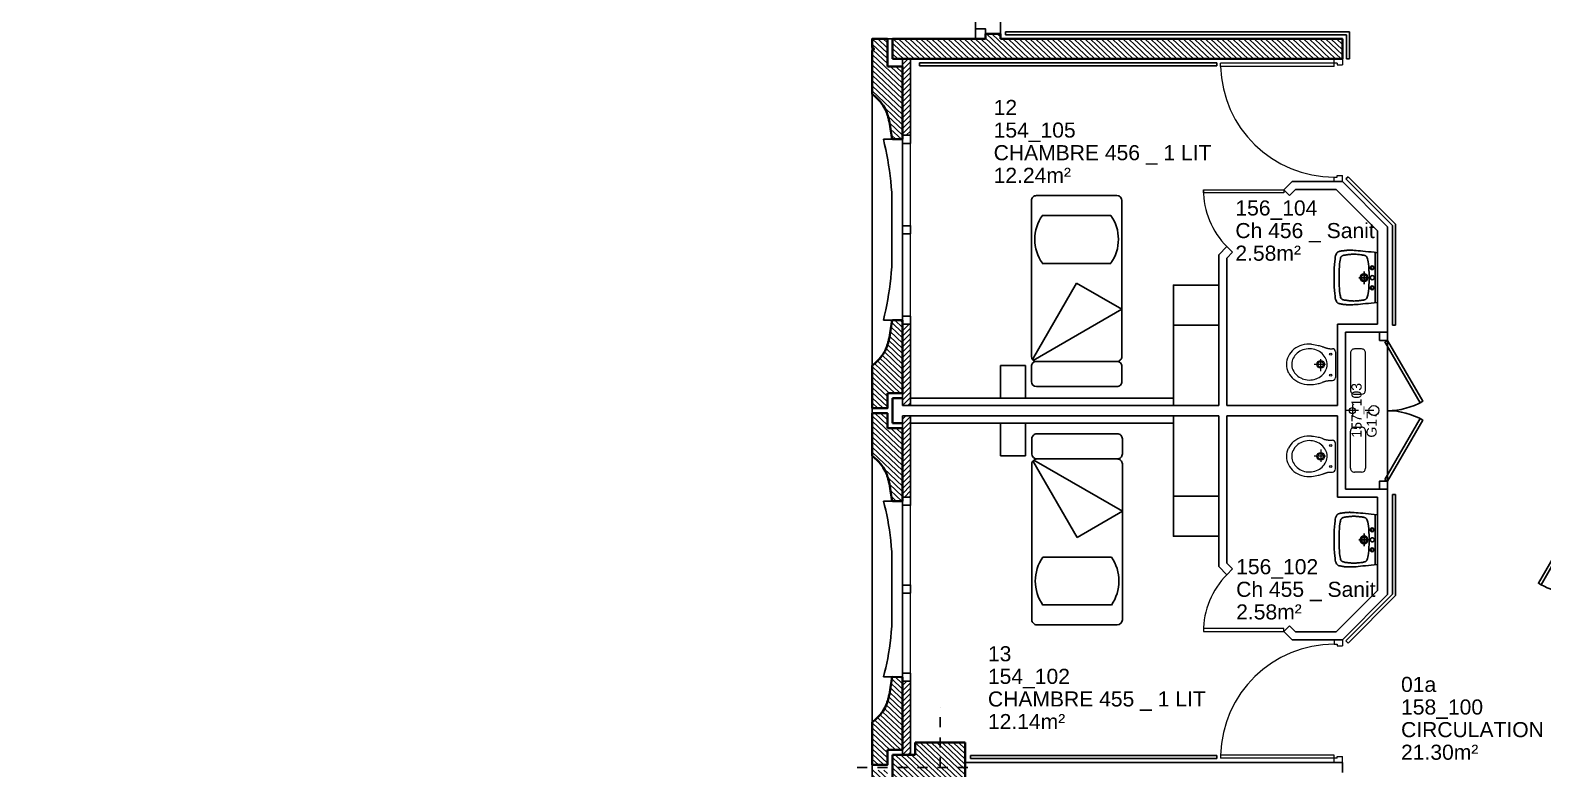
# Model space of a CAD drawing. Header units: metres. Extents: x -8 to 211, y -5 to 116.
# Drawn here: x 143.8 to 158.84, y 99.73 to 107.08 of the extents above; entities that cross this region are included whole.
import ezdxf

# ---------------------------------------------------------------- set-up
doc = ezdxf.new("R2010")
doc.units = ezdxf.units.M
doc.header["$LTSCALE"] = 0.6
doc.header["$MEASUREMENT"] = 0
doc.linetypes.add('CACHÉ', pattern=[0.25, 0.125, -0.125])
doc.linetypes.add('CONTINU', pattern=[0])
doc.layers.get('0').update_dxf_attribs({"linetype": 'CONTINUOUS'})
for name, color, linetype in [('001axes', 1, 'CONTINUOUS'), ('006 sanitaire', 5, 'CONTINUOUS'), ('009 main courante', 181, 'CONTINUOUS'), ('400 Lits', 150, 'CONTINUOUS'), ('A_AGENC', 204, 'CONTINUOUS'), ('A_EQMP', 142, 'CONTINUOUS'), ('A_Etiqu_Gaine', 8, 'CONTINUOUS'), ('A_Etiqu_Gaine_ancien', 8, 'CONTINUOUS'), ('A_Etiqu_Gaine_code', 8, 'CONTINUOUS'), ('A_Etiqu_Local', 8, 'CONTINUOUS'), ('A_Etiqu_Local_ancien', 8, 'CONTINUOUS'), ('A_HACH_CLOIS', 7, 'CONTINU'), ('A_HACH_STRUC', 7, 'CONTINUOUS'), ('A_MUR_CLOIS', 8, 'CONTINU'), ('A_MURS_ALÈG', 7, 'CONTINU')]:
    doc.layers.add(name, color=color, linetype=linetype)
for name, color, linetype, lineweight in [('A_CHASS', 4, 'CONTINU', 0), ('A_MURS_STRU', 7, 'CONTINU', 40), ('A_PORTE', 8, 'CONTINU', 0), ('A_SANI', 5, 'CONTINU', 0), ('CONTOUR', 54, 'CONTINUOUS', 30)]:
    doc.layers.add(name, color=color, linetype=linetype, lineweight=lineweight)
doc.styles.add('Attribut', font='arial.ttf')

# ---------------------------------------------------------------- blocks, each defined once
blk = doc.blocks.new('A_Etiqu_Local')
at = {"style": 'Attribut', "flags": 1}
for tag, p in [('CODE_HOPITAL', (-0.446, 1.632)), ('CODE_SITE', (-0.446, 1.407)), ('CODE_BATIMENT', (-0.446, 1.182)), ('CODE_SECTEUR', (-0.446, 0.957)), ('CODE_ETAGE', (-0.446, 0.732)), ('NOM_NORMALISE', (-0.446, -0.843)), ('SECTEUR_ACTIVITE', (-0.446, -1.068)), ('SOUS_SECTEUR_ACTIVITE', (-0.446, -1.293)), ('VOLUME', (-0.446, -1.518)), ('SERVICE', (-0.446, -1.743)), ('CODE_UG', (-0.446, -1.968)), ('CODE_UA', (-0.446, -2.193)), ('CODE_POLE', (-0.446, -2.418)), ('OCCUPANT_EXTERNE', (-0.446, -2.643)), ('DISPONIBILITE', (-0.446, -2.868)), ('ACCES_HANDICAPES', (-0.446, -3.093)), ('NATURE_SOL', (-0.446, -3.318)), ('RISQUE_LABORATOIRE', (-0.446, -3.543)), ('AMIANTE', (-0.446, -3.768))]:
    blk.add_attdef(tag, p, '', height=0.15, dxfattribs=at)
at = {"layer": 'A_Etiqu_Local', "style": 'Attribut'}
for tag, p in [('CODE_PIECE', (-0.446, 0.282)), ('NOM_USAGE', (-0.446, 0.057)), ('SURFACE', (-0.446, -0.168))]:
    blk.add_attdef(tag, p, '', height=0.15, dxfattribs=at)
at = {"layer": 'A_Etiqu_Local_ancien', "style": 'Attribut'}
blk.add_attdef('CODE_PIECE_ANCIEN', (-0.446, 0.507), '', height=0.15, dxfattribs=at)
blk = doc.blocks.new('A_Etiqu_Gaine')
at = {"style": 'Attribut', "flags": 1}
for tag, p in [('CODE_HOPITAL', (-0.432, 0.865)), ('CODE_SITE', (-0.432, 0.715)), ('CODE_BATIMENT', (-0.432, 0.565)), ('CODE_SECTEUR', (-0.432, 0.415)), ('CODE_ETAGE', (-0.432, 0.265)), ('NOM_NORMALISE', (-0.432, -0.335)), ('SECTEUR_ACTIVITE', (-0.432, -0.485)), ('SOUS_SECTEUR_ACTIVITE', (-0.432, -0.635)), ('SURFACE', (-0.432, -0.785)), ('CODE_UG', (-0.432, -0.935)), ('CODE_POLE', (-0.432, -1.085)), ('AMIANTE', (-0.432, -1.235))]:
    blk.add_attdef(tag, p, '', height=0.1, dxfattribs=at)
at = {"layer": 'A_Etiqu_Gaine', "style": 'Attribut'}
blk.add_attdef('NOM_USAGE', (-0.432, -0.185), '', height=0.1, dxfattribs=at)
at = {"layer": 'A_Etiqu_Gaine_ancien', "style": 'Attribut'}
blk.add_attdef('CODE_PIECE_ANCIEN', (-0.432, 0.115), '', height=0.1, dxfattribs=at)
at = {"layer": 'A_Etiqu_Gaine_code', "style": 'Attribut'}
blk.add_attdef('CODE_PIECE', (-0.432, -0.035), '', height=0.1, dxfattribs=at)
blk = doc.blocks.new('A$C26E73A60')
at = {"layer": '006 sanitaire', "linetype": 'Continuous'}
for p, q in [((0.006, 0.431), (0.009, 0.456)), ((0.009, 0.456), (0.012, 0.475)), ((0.012, 0.475), (0.015, 0.49)), ((0.015, 0.49), (0.019, 0.501)), ((0.019, 0.501), (0.023, 0.51)), ((0.023, 0.51), (0.028, 0.517)), ((0.028, 0.517), (0.03, 0.519)), ((0.03, 0.519), (0.033, 0.522)), ((0.033, 0.522), (0.035, 0.524)), ((0.035, 0.524), (0.038, 0.526)), ((0.038, 0.526), (0.041, 0.528)), ((0.041, 0.528), (0.045, 0.529)), ((0.045, 0.529), (0.048, 0.53)), ((0.048, 0.53), (0.052, 0.532)), ((0.052, 0.532), (0.057, 0.533)), ((0.057, 0.533), (0.062, 0.534)), ((0.06, 0.445), (0.062, 0.457)), ((0.062, 0.534), (0.067, 0.535)), ((0.062, 0.457), (0.065, 0.467)), ((0.065, 0.467), (0.068, 0.474)), ((0.067, 0.535), (0.073, 0.536)), ((0.068, 0.474), (0.072, 0.48)), ((0.072, 0.48), (0.073, 0.482)), ((0.073, 0.536), (0.079, 0.537)), ((0.073, 0.482), (0.075, 0.484)), ((0.075, 0.484), (0.077, 0.486)), ((0.077, 0.486), (0.079, 0.487)), ((0.079, 0.537), (0.085, 0.538)), ((0.079, 0.487), (0.081, 0.488)), ((0.081, 0.488), (0.083, 0.489)), ((0.083, 0.489), (0.086, 0.49)), ((0.085, 0.538), (0.091, 0.539)), ((0.086, 0.49), (0.088, 0.491)), ((0.088, 0.491), (0.091, 0.492)), ((0.091, 0.539), (0.098, 0.539)), ((0.091, 0.492), (0.095, 0.493)), ((0.095, 0.493), (0.102, 0.495)), ((0.098, 0.539), (0.105, 0.54)), ((0.102, 0.495), (0.11, 0.496)), ((0.105, 0.54), (0.111, 0.541)), ((0.11, 0.496), (0.12, 0.498)), ((0.111, 0.541), (0.117, 0.542)), ((0.117, 0.542), (0.124, 0.542)), ((0.12, 0.498), (0.13, 0.499)), ((0.124, 0.542), (0.13, 0.543)), ((0.13, 0.543), (0.135, 0.543)), ((0.13, 0.499), (0.14, 0.5)), ((0.135, 0.543), (0.141, 0.543)), ((0.14, 0.5), (0.151, 0.501)), ((0.141, 0.543), (0.146, 0.543)), ((0.146, 0.543), (0.152, 0.544)), ((0.151, 0.501), (0.162, 0.502)), ((0.152, 0.544), (0.158, 0.544)), ((0.158, 0.544), (0.164, 0.543)), ((0.162, 0.502), (0.173, 0.503)), ((0.164, 0.543), (0.17, 0.543)), ((0.17, 0.543), (0.177, 0.543)), ((0.173, 0.503), (0.184, 0.504)), ((0.177, 0.543), (0.185, 0.543)), ((0.184, 0.504), (0.195, 0.504)), ((0.185, 0.543), (0.201, 0.542)), ((0.21, 0.504), (0.199, 0.504)), ((0.201, 0.542), (0.219, 0.54)), ((0.221, 0.503), (0.21, 0.504)), ((0.219, 0.54), (0.24, 0.538)), ((0.232, 0.502), (0.221, 0.503)), ((0.243, 0.501), (0.232, 0.502)), ((0.24, 0.538), (0.263, 0.536)), ((0.254, 0.5), (0.243, 0.501)), ((0.265, 0.499), (0.254, 0.5)), ((0.263, 0.536), (0.287, 0.534)), ((0.275, 0.498), (0.265, 0.499)), ((0.284, 0.496), (0.275, 0.498)), ((0.292, 0.495), (0.284, 0.496)), ((0.287, 0.534), (0.313, 0.531)), ((0.3, 0.493), (0.292, 0.495)), ((0.303, 0.492), (0.3, 0.493)), ((0.306, 0.491), (0.303, 0.492)), ((0.308, 0.49), (0.306, 0.491)), ((0.311, 0.489), (0.308, 0.49)), ((0.313, 0.488), (0.311, 0.489)), ((0.313, 0.531), (0.341, 0.528)), ((0.315, 0.487), (0.313, 0.488)), ((0.317, 0.486), (0.315, 0.487)), ((0.319, 0.484), (0.317, 0.486)), ((0.321, 0.482), (0.319, 0.484)), ((0.323, 0.48), (0.321, 0.482)), ((0.326, 0.474), (0.323, 0.48)), ((0.329, 0.467), (0.326, 0.474)), ((0.332, 0.457), (0.329, 0.467)), ((0.335, 0.445), (0.332, 0.457)), ((0.341, 0.528), (0.37, 0.526)), ((0.37, 0.526), (0.4, 0.523)), ((0.4, 0.523), (0.432, 0.519)), ((0.407, 0.519), (0.407, 0.024)), ((0.432, 0.519), (0.432, 0.024)), ((0, 0.27), (0.001, 0.321)), ((0.001, 0.321), (0.002, 0.365)), ((0.002, 0.365), (0.004, 0.401)), ((0.004, 0.401), (0.006, 0.431)), ((0.051, 0.314), (0.052, 0.351)), ((0.051, 0.27), (0.051, 0.314)), ((0.052, 0.351), (0.053, 0.382)), ((0.053, 0.382), (0.055, 0.407)), ((0.055, 0.407), (0.057, 0.428)), ((0.057, 0.428), (0.06, 0.445)), ((0.298, 0.27), (0.298, 0.333)), ((0.338, 0.428), (0.335, 0.445)), ((0.341, 0.407), (0.338, 0.428)), ((0.344, 0.382), (0.341, 0.407)), ((0.347, 0.351), (0.344, 0.382)), ((0.35, 0.314), (0.347, 0.351)), ((0.353, 0.27), (0.35, 0.314)), ((0, 0.274), (0.001, 0.222)), ((0.001, 0.222), (0.002, 0.179)), ((0.002, 0.179), (0.004, 0.142)), ((0.051, 0.273), (0.051, 0.229)), ((0.051, 0.229), (0.052, 0.192)), ((0.052, 0.192), (0.053, 0.161)), ((0.053, 0.161), (0.055, 0.135)), ((0.298, 0.27), (0.247, 0.27)), ((0.298, 0.27), (0.298, 0.207)), ((0.298, 0.27), (0.349, 0.27)), ((0.344, 0.161), (0.341, 0.135)), ((0.347, 0.192), (0.344, 0.161)), ((0.35, 0.229), (0.347, 0.192)), ((0.353, 0.273), (0.35, 0.229)), ((0.004, 0.142), (0.006, 0.112)), ((0.006, 0.112), (0.009, 0.088)), ((0.009, 0.088), (0.012, 0.069)), ((0.012, 0.069), (0.015, 0.054)), ((0.015, 0.054), (0.019, 0.042)), ((0.019, 0.042), (0.023, 0.033)), ((0.023, 0.033), (0.028, 0.027)), ((0.028, 0.027), (0.03, 0.024)), ((0.03, 0.024), (0.033, 0.022)), ((0.033, 0.022), (0.035, 0.02)), ((0.035, 0.02), (0.038, 0.018)), ((0.038, 0.018), (0.041, 0.016)), ((0.041, 0.016), (0.045, 0.014)), ((0.045, 0.014), (0.048, 0.013)), ((0.048, 0.013), (0.052, 0.012)), ((0.052, 0.012), (0.057, 0.011)), ((0.055, 0.135), (0.057, 0.114)), ((0.057, 0.114), (0.06, 0.098)), ((0.057, 0.011), (0.062, 0.01)), ((0.06, 0.098), (0.062, 0.085)), ((0.062, 0.085), (0.065, 0.075)), ((0.062, 0.01), (0.067, 0.009)), ((0.065, 0.075), (0.068, 0.068)), ((0.067, 0.009), (0.073, 0.008)), ((0.068, 0.068), (0.072, 0.063)), ((0.072, 0.063), (0.073, 0.061)), ((0.073, 0.061), (0.075, 0.059)), ((0.073, 0.008), (0.079, 0.007)), ((0.075, 0.059), (0.077, 0.057)), ((0.077, 0.057), (0.079, 0.055)), ((0.079, 0.055), (0.081, 0.054)), ((0.079, 0.007), (0.085, 0.006)), ((0.081, 0.054), (0.083, 0.053)), ((0.083, 0.053), (0.086, 0.052)), ((0.085, 0.006), (0.091, 0.005)), ((0.086, 0.052), (0.088, 0.051)), ((0.088, 0.051), (0.091, 0.05)), ((0.091, 0.05), (0.095, 0.05)), ((0.091, 0.005), (0.098, 0.004)), ((0.095, 0.05), (0.102, 0.048)), ((0.098, 0.004), (0.105, 0.003)), ((0.102, 0.048), (0.11, 0.046)), ((0.105, 0.003), (0.111, 0.003)), ((0.11, 0.046), (0.12, 0.045)), ((0.111, 0.003), (0.117, 0.002)), ((0.117, 0.002), (0.124, 0.001)), ((0.12, 0.045), (0.13, 0.043)), ((0.124, 0.001), (0.13, 0.001)), ((0.13, 0.043), (0.14, 0.042)), ((0.13, 0.001), (0.135, 0.001)), ((0.135, 0.001), (0.141, 0)), ((0.14, 0.042), (0.151, 0.041)), ((0.141, 0), (0.146, 0)), ((0.146, 0), (0.152, 0)), ((0.151, 0.041), (0.163, 0.04)), ((0.152, 0), (0.158, 0)), ((0.158, 0), (0.164, 0)), ((0.163, 0.04), (0.174, 0.039)), ((0.164, 0), (0.17, 0)), ((0.17, 0), (0.177, 0.001)), ((0.174, 0.039), (0.186, 0.039)), ((0.177, 0.001), (0.185, 0.001)), ((0.185, 0.001), (0.201, 0.002)), ((0.186, 0.039), (0.197, 0.038)), ((0.208, 0.039), (0.197, 0.038)), ((0.201, 0.002), (0.219, 0.003)), ((0.22, 0.039), (0.208, 0.039)), ((0.219, 0.003), (0.24, 0.005)), ((0.231, 0.04), (0.22, 0.039)), ((0.243, 0.041), (0.231, 0.04)), ((0.24, 0.005), (0.263, 0.007)), ((0.254, 0.042), (0.243, 0.041)), ((0.265, 0.043), (0.254, 0.042)), ((0.263, 0.007), (0.287, 0.01)), ((0.275, 0.045), (0.265, 0.043)), ((0.284, 0.046), (0.275, 0.045)), ((0.292, 0.048), (0.284, 0.046)), ((0.287, 0.01), (0.313, 0.012)), ((0.3, 0.05), (0.292, 0.048)), ((0.303, 0.05), (0.3, 0.05)), ((0.306, 0.051), (0.303, 0.05)), ((0.308, 0.052), (0.306, 0.051)), ((0.311, 0.053), (0.308, 0.052)), ((0.313, 0.054), (0.311, 0.053)), ((0.315, 0.055), (0.313, 0.054)), ((0.313, 0.012), (0.341, 0.015)), ((0.317, 0.057), (0.315, 0.055)), ((0.319, 0.059), (0.317, 0.057)), ((0.321, 0.061), (0.319, 0.059)), ((0.323, 0.063), (0.321, 0.061)), ((0.326, 0.068), (0.323, 0.063)), ((0.329, 0.075), (0.326, 0.068)), ((0.332, 0.085), (0.329, 0.075)), ((0.335, 0.098), (0.332, 0.085)), ((0.338, 0.114), (0.335, 0.098)), ((0.341, 0.135), (0.338, 0.114)), ((0.341, 0.015), (0.37, 0.018)), ((0.37, 0.018), (0.4, 0.021)), ((0.4, 0.021), (0.432, 0.024))]:
    blk.add_line(p, q, dxfattribs=at)
for centre, radius in [((0.298, 0.27), 0.0387), ((0.38, 0.369), 0.0189), ((0.38, 0.369), 0.0144), ((0.298, 0.27), 0.0274), ((0.38, 0.27), 0.0204), ((0.38, 0.17), 0.0189), ((0.38, 0.17), 0.0144)]:
    blk.add_circle(centre, radius, dxfattribs=at)

msp = doc.modelspace()

# ---------------------------------------------------------------- hatches: boundary and pattern name
at = {"layer": 'A_HACH_CLOIS'}
h = msp.add_hatch(dxfattribs=at)
h.set_pattern_fill('ANSI31', color=8, scale=0.3, style=0)
h.set_pattern_definition([(45, (152.47486, 103.346433), (-0.0265165, 0.0265165), [])])
h.paths.add_polyline_path([(152.555, 106.796), (152.475, 106.796), (152.475, 106.721), (152.475, 106.721), (152.475, 106.036), (152.555, 106.036)])
h.paths.add_polyline_path([(152.555, 104.156), (152.475, 104.156), (152.475, 103.346), (152.555, 103.346)])
h = msp.add_hatch(dxfattribs=at)
h.set_pattern_fill('ANSI31', color=8, scale=0.3, style=0)
h.set_pattern_definition([(45, (152.47486, 99.871328), (-0.0265165, 0.0265165), [])])
h.paths.add_polyline_path([(152.555, 103.246), (152.475, 103.246), (152.475, 103.121), (152.475, 103.121), (152.475, 102.436), (152.555, 102.436)])
h.paths.add_polyline_path([(152.555, 100.604), (152.475, 100.604), (152.475, 99.921), (152.475, 99.871), (152.555, 99.871)])
at = {"layer": 'A_HACH_STRUC', "linetype": 'Continuous'}
h = msp.add_hatch(dxfattribs=at)
h.set_pattern_fill('ANSI31', color=8, scale=0.3, angle=-88.5553, style=0)
h.set_pattern_definition([(316.4447, (152.174852, 103.321435), (0.02583954, 0.0271766), [])])
h.paths.add_polyline_path([(152.475, 106.721), (152.325, 106.721), (152.325, 106.996), (152.175, 106.996), (152.175, 106.911, -1), (152.175, 106.881), (152.175, 106.446), (152.2, 106.426), (152.221, 106.406), (152.24, 106.387), (152.257, 106.368), (152.271, 106.35), (152.283, 106.333), (152.293, 106.316), (152.302, 106.299), (152.309, 106.283), (152.316, 106.268), (152.319, 106.26), (152.322, 106.253), (152.324, 106.245), (152.327, 106.238), (152.329, 106.23), (152.332, 106.222), (152.334, 106.214), (152.336, 106.206), (152.339, 106.197), (152.341, 106.187), (152.345, 106.167), (152.349, 106.145), (152.352, 106.123), (152.356, 106.1), (152.359, 106.078), (152.363, 106.056), (152.365, 106.037), (152.368, 106.02), (152.37, 106.006), (152.372, 105.996), (152.475, 105.996), (152.475, 106.036), (152.475, 106.036)])
h.paths.add_polyline_path([(152.475, 104.156), (152.475, 104.196), (152.372, 104.196), (152.37, 104.186), (152.368, 104.173), (152.365, 104.156), (152.363, 104.136), (152.359, 104.115), (152.356, 104.093), (152.352, 104.07), (152.349, 104.047), (152.345, 104.025), (152.341, 104.005), (152.339, 103.996), (152.336, 103.987), (152.334, 103.978), (152.332, 103.97), (152.329, 103.962), (152.327, 103.955), (152.324, 103.947), (152.322, 103.94), (152.319, 103.932), (152.316, 103.925), (152.309, 103.909), (152.302, 103.893), (152.293, 103.877), (152.283, 103.86), (152.271, 103.842), (152.257, 103.824), (152.24, 103.806), (152.221, 103.787), (152.2, 103.767), (152.175, 103.746), (152.175, 103.321), (152.325, 103.321), (152.325, 103.471), (152.475, 103.471)])
h = msp.add_hatch(dxfattribs=at)
h.set_pattern_fill('ANSI31', color=8, scale=0.3, angle=-88.5553, style=0)
h.set_pattern_definition([(316.4447, (152.374853, 106.796194), (0.02583954, 0.0271766), [])])
h.paths.add_polyline_path([(156.85, 106.996), (153.45, 106.996), (153.45, 107.046), (153.3, 107.046), (153.3, 106.996), (152.375, 106.996), (152.375, 106.796), (156.85, 106.796)])
h = msp.add_hatch(dxfattribs=at)
h.set_pattern_fill('ANSI31', color=8, scale=0.3, angle=-88.5553, style=0)
h.set_pattern_definition([(316.4447, (152.174852, 98.845853), (0.02583954, 0.0271766), [])])
h.paths.add_polyline_path([(152.475, 103.121), (152.325, 103.121), (152.325, 103.271), (152.175, 103.271), (152.175, 102.846), (152.2, 102.825), (152.221, 102.806), (152.24, 102.786), (152.257, 102.768), (152.271, 102.75), (152.283, 102.732), (152.293, 102.715), (152.302, 102.699), (152.309, 102.683), (152.316, 102.667), (152.32, 102.656), (152.326, 102.641), (152.329, 102.63), (152.332, 102.622), (152.334, 102.614), (152.336, 102.605), (152.339, 102.596), (152.341, 102.587), (152.345, 102.567), (152.349, 102.545), (152.352, 102.522), (152.356, 102.5), (152.359, 102.477), (152.363, 102.456), (152.365, 102.437), (152.368, 102.42), (152.37, 102.406), (152.372, 102.396), (152.475, 102.396), (152.475, 102.436), (152.475, 102.436)])
h.paths.add_polyline_path([(152.475, 100.604), (152.475, 100.646), (152.372, 100.647), (152.37, 100.637), (152.368, 100.623), (152.365, 100.606), (152.363, 100.586), (152.359, 100.565), (152.356, 100.543), (152.352, 100.52), (152.349, 100.497), (152.345, 100.475), (152.341, 100.455), (152.339, 100.446), (152.336, 100.437), (152.334, 100.428), (152.332, 100.42), (152.329, 100.412), (152.327, 100.405), (152.324, 100.397), (152.322, 100.39), (152.319, 100.382), (152.316, 100.375), (152.309, 100.359), (152.302, 100.344), (152.293, 100.327), (152.283, 100.31), (152.271, 100.293), (152.257, 100.274), (152.24, 100.256), (152.221, 100.237), (152.2, 100.217), (152.175, 100.196), (152.175, 99.771), (152.325, 99.771), (152.325, 99.921), (152.475, 99.921)])
h.paths.add_polyline_path([(153.1, 99.996), (152.6, 99.996), (152.6, 99.871), (152.555, 99.871), (152.555, 99.871), (152.475, 99.871), (152.375, 99.871), (152.375, 99.622), (152.6, 99.622), (152.6, 99.496), (153.1, 99.496), (153.1, 99.696)])
h.paths.add_polyline_path([(152.475, 99.571), (152.325, 99.571), (152.325, 99.721), (152.175, 99.721), (152.175, 99.296), (152.2, 99.276), (152.221, 99.256), (152.24, 99.237), (152.257, 99.218), (152.271, 99.2), (152.283, 99.182), (152.293, 99.165), (152.302, 99.149), (152.309, 99.133), (152.316, 99.118), (152.319, 99.11), (152.322, 99.103), (152.324, 99.095), (152.327, 99.088), (152.329, 99.08), (152.332, 99.072), (152.334, 99.064), (152.336, 99.055), (152.339, 99.047), (152.341, 99.037), (152.345, 99.017), (152.349, 98.995), (152.352, 98.972), (152.356, 98.95), (152.359, 98.927), (152.363, 98.906), (152.365, 98.887), (152.368, 98.87), (152.37, 98.856), (152.372, 98.846), (152.475, 98.846), (152.475, 98.886)])

# ---------------------------------------------------------------- linework, layer by layer
at = {"layer": '001axes', "color": 8, "linetype": 'CACHÉ'}
for p, q in [((152.85, 99.146), (152.85, 100.346)), ((152.025, 99.746), (153.21, 99.746))]:
    msp.add_line(p, q, dxfattribs=at)
at = {"layer": '009 main courante', "color": 8, "linetype": 'Continuous'}
for p, q in [((153.5, 107.066), (156.92, 107.066)), ((153.5, 107.066), (153.5, 107.036)), ((153.5, 107.036), (156.89, 107.036)), ((156.89, 107.036), (156.89, 106.796)), ((156.92, 107.066), (156.92, 106.796)), ((152.645, 106.757), (155.6, 106.757)), ((152.645, 106.727), (152.645, 106.757)), ((152.645, 106.727), (155.6, 106.727)), ((155.6, 106.757), (155.6, 106.727)), ((156.92, 106.796), (156.89, 106.796)), ((156.885, 105.603), (156.907, 105.624)), ((157.38, 105.151), (156.907, 105.624)), ((157.35, 105.138), (156.885, 105.603)), ((157.35, 105.138), (157.35, 104.147)), ((157.38, 105.151), (157.38, 104.147)), ((157.35, 104.147), (157.38, 104.147)), ((157.35, 102.461), (157.38, 102.461)), ((157.35, 101.47), (157.35, 102.461)), ((157.38, 101.457), (157.38, 102.461)), ((157.35, 101.47), (156.885, 101.005)), ((157.38, 101.457), (156.907, 100.984)), ((156.885, 101.005), (156.907, 100.984)), ((153.15, 99.866), (155.6, 99.866)), ((153.15, 99.836), (153.15, 99.866)), ((153.15, 99.836), (155.6, 99.836)), ((155.6, 99.836), (155.6, 99.866))]:
    msp.add_line(p, q, dxfattribs=at)
at = {"layer": '400 Lits', "color": 8, "linetype": 'Continuous'}
for p, q in [((153.757, 105.386), (153.757, 103.836)), ((154.607, 105.436), (153.807, 105.436)), ((154.657, 103.836), (154.657, 105.386)), ((153.866, 105.239), (154.548, 105.239)), ((153.866, 104.762), (154.548, 104.762)), ((153.768, 103.805), (154.207, 104.566)), ((154.207, 104.566), (154.657, 104.306)), ((153.776, 103.797), (154.657, 104.306)), ((153.757, 103.586), (153.757, 103.736)), ((153.807, 103.786), (154.607, 103.786)), ((153.807, 103.786), (154.607, 103.786)), ((153.807, 103.786), (154.607, 103.786)), ((154.657, 103.586), (154.657, 103.736)), ((153.807, 103.536), (154.607, 103.536)), ((153.812, 103.066), (154.612, 103.066)), ((153.762, 103.016), (153.762, 102.866)), ((154.662, 103.016), (154.662, 102.866)), ((153.762, 101.216), (153.762, 102.766)), ((153.773, 102.797), (154.212, 102.036)), ((153.781, 102.805), (154.662, 102.296)), ((153.812, 102.816), (154.612, 102.816)), ((153.812, 102.816), (154.612, 102.816)), ((153.812, 102.816), (154.612, 102.816)), ((154.662, 102.766), (154.662, 101.216)), ((154.212, 102.036), (154.662, 102.296)), ((153.871, 101.84), (154.553, 101.84)), ((153.871, 101.363), (154.553, 101.363)), ((154.612, 101.166), (153.812, 101.166))]:
    msp.add_line(p, q, dxfattribs=at)
for centre, radius, start, end in [((153.807, 105.386), 0.05, 90.0017, 180.0018), ((154.607, 105.386), 0.05, 359.9995, 89.9994), ((154.207, 105.001), 0.416, 145.0078, 214.9925), ((154.207, 105.001), 0.416, 325.0079, 34.9919), ((153.807, 103.836), 0.05, 179.9995, 269.9994), ((154.607, 103.836), 0.05, 270.0017, 0.0018), ((153.807, 103.736), 0.05, 90.0005, 180.0006), ((154.607, 103.736), 0.05, 359.9982, 89.9983), ((153.807, 103.586), 0.05, 179.9995, 269.9994), ((154.607, 103.586), 0.05, 270.0017, 0.0018), ((153.812, 103.016), 0.05, 90.0005, 180.0006), ((154.612, 103.016), 0.05, 359.9982, 89.9983), ((153.812, 102.866), 0.05, 179.9995, 269.9994), ((153.812, 102.766), 0.05, 90.0005, 180.0006), ((154.612, 102.866), 0.05, 270.0017, 0.0018), ((154.612, 102.766), 0.05, 359.9982, 89.9983), ((154.212, 101.601), 0.416, 145.0078, 214.9925), ((154.212, 101.601), 0.416, 325.0079, 34.9919), ((153.812, 101.216), 0.05, 179.9982, 269.9983), ((154.612, 101.216), 0.05, 270.0006, 0.0005)]:
    msp.add_arc(centre, radius, start, end, dxfattribs=at)
at = {"layer": 'A_AGENC', "color": 8, "linetype": 'Continuous'}
for points in [[(157.3, 104.076), (157.22, 104.076), (157.22, 103.996), (157.3, 103.996)], [(157.3, 102.596), (157.22, 102.596), (157.22, 102.516), (157.3, 102.516), (157.3, 104.076)]]:
    msp.add_lwpolyline(points, dxfattribs=at)
for points in [[(157.274, 103.981), (157.624, 103.375), (157.65, 103.39), (157.3, 103.996)], [(157.274, 102.611), (157.624, 103.218), (157.65, 103.203), (157.3, 102.596)], [(159.3, 102.446), (158.8, 101.58), (158.826, 101.565), (159.326, 102.431)]]:
    msp.add_lwpolyline(points, close=True, dxfattribs=at)
for centre, radius, start, end in [((157.3, 103.996), 0.7, 270, 300), ((157.3, 102.596), 0.7, 60, 90), ((159.3, 102.446), 1, 240, 270)]:
    msp.add_arc(centre, radius, start, end, dxfattribs=at)
at = {"layer": 'A_CHASS', "color": 8, "linetype": 'Continuous'}
for p, q in [((153.2, 108.646), (153.2, 106.996)), ((152.475, 105.956), (152.475, 104.236)), ((152.555, 104.236), (152.555, 105.956)), ((152.475, 102.356), (152.475, 100.684)), ((152.555, 100.684), (152.555, 102.356))]:
    msp.add_line(p, q, dxfattribs=at)
at = {"layer": 'A_EQMP', "color": 8, "linetype": 'Continuous'}
for p, q in [((155.17, 104.146), (155.62, 104.146)), ((153.45, 103.421), (153.45, 103.746)), ((153.45, 103.746), (153.7, 103.746)), ((153.7, 103.421), (153.7, 103.746)), ((155.17, 103.422), (152.555, 103.422)), ((155.17, 103.171), (152.555, 103.171)), ((153.45, 102.846), (153.45, 103.171)), ((153.7, 102.846), (153.7, 103.171)), ((153.45, 102.846), (153.7, 102.846)), ((155.17, 102.446), (155.62, 102.446))]:
    msp.add_line(p, q, dxfattribs=at)
for points in [[(155.62, 103.346), (155.17, 103.346), (155.17, 104.546), (155.62, 104.546)], [(155.62, 103.246), (155.17, 103.246), (155.17, 102.046), (155.62, 102.046)]]:
    msp.add_lwpolyline(points, close=True, dxfattribs=at)
at = {"layer": 'A_MUR_CLOIS', "color": 8, "linetype": 'Continuous'}
for p, q in [((156.35, 105.576), (156.268, 105.494)), ((156.268, 105.494), (156.324, 105.438)), ((156.383, 105.496), (156.324, 105.438)), ((156.85, 105.576), (156.35, 105.576)), ((156.789, 105.496), (156.383, 105.496)), ((156.789, 105.496), (157.2, 105.085)), ((156.85, 105.576), (157.3, 105.126)), ((157.2, 105.085), (157.2, 104.156)), ((157.3, 105.126), (157.3, 104.076)), ((155.702, 104.929), (155.62, 104.846)), ((155.759, 104.872), (155.7, 104.813)), ((155.702, 104.929), (155.759, 104.872)), ((155.62, 104.846), (155.62, 103.346)), ((155.7, 104.813), (155.7, 103.346)), ((157.2, 104.156), (156.801, 104.156)), ((156.801, 104.156), (156.801, 103.346)), ((157.3, 104.076), (156.881, 104.076)), ((156.881, 104.076), (156.881, 102.516)), ((155.62, 103.346), (152.475, 103.346)), ((155.62, 103.246), (152.475, 103.246)), ((155.62, 101.746), (155.62, 103.246)), ((155.7, 103.346), (156.801, 103.346)), ((155.7, 103.246), (156.801, 103.246)), ((155.7, 101.779), (155.7, 103.246)), ((156.801, 103.246), (156.801, 102.436)), ((157.3, 102.516), (156.881, 102.516)), ((157.3, 102.516), (157.3, 101.466)), ((157.2, 102.436), (156.801, 102.436)), ((157.2, 102.436), (157.2, 101.508)), ((155.702, 101.664), (155.62, 101.746)), ((155.759, 101.721), (155.7, 101.779)), ((155.702, 101.664), (155.759, 101.721)), ((156.789, 101.096), (157.2, 101.508)), ((156.85, 101.016), (157.3, 101.466)), ((156.268, 101.098), (156.324, 101.155)), ((156.35, 101.016), (156.268, 101.098)), ((156.383, 101.096), (156.324, 101.155)), ((156.789, 101.096), (156.383, 101.096)), ((156.85, 101.016), (156.35, 101.016)), ((153.1, 99.796), (156.85, 99.796)), ((156.85, 99.696), (156.85, 99.796))]:
    msp.add_line(p, q, dxfattribs=at)
for points in [[(153.2, 106.996), (153.2, 107.096), (153.3, 107.096), (153.3, 106.996)], [(152.475, 106.036), (152.555, 106.036), (152.555, 106.796), (152.475, 106.796)], [(152.475, 105.956), (152.555, 105.956), (152.555, 106.036), (152.475, 106.036)], [(152.475, 105.056), (152.555, 105.056), (152.555, 105.136), (152.475, 105.136)], [(152.475, 104.156), (152.555, 104.156), (152.555, 104.236), (152.475, 104.236)], [(152.475, 102.356), (152.555, 102.356), (152.555, 102.436), (152.475, 102.436)], [(152.475, 101.481), (152.555, 101.481), (152.555, 101.561), (152.475, 101.561)], [(152.475, 100.604), (152.555, 100.604), (152.555, 100.684), (152.475, 100.684)], [(152.475, 99.871), (152.555, 99.871), (152.555, 100.604), (152.475, 100.604)]]:
    msp.add_lwpolyline(points, close=True, dxfattribs=at)
for points in [[(152.555, 103.346), (152.555, 104.156), (152.475, 104.156), (152.475, 103.346)], [(152.475, 103.246), (152.475, 102.436), (152.555, 102.436), (152.555, 103.246)]]:
    msp.add_lwpolyline(points, dxfattribs=at)
at = {"layer": 'A_MURS_ALÈG', "color": 8, "ltscale": 200}
for p, q in [((153.45, 108.696), (153.45, 107.046)), ((152.175, 103.746), (152.175, 106.446)), ((152.285, 105.996), (152.297, 105.945)), ((152.475, 105.996), (152.285, 105.996)), ((152.297, 105.945), (152.309, 105.894)), ((152.475, 104.196), (152.475, 105.996)), ((152.309, 105.894), (152.319, 105.843)), ((152.319, 105.843), (152.328, 105.792)), ((152.328, 105.792), (152.337, 105.74)), ((152.337, 105.74), (152.345, 105.687)), ((152.345, 105.687), (152.351, 105.634)), ((152.351, 105.634), (152.358, 105.579)), ((152.358, 105.579), (152.363, 105.523)), ((152.363, 105.523), (152.368, 105.466)), ((152.368, 104.727), (152.368, 105.466)), ((152.285, 104.196), (152.475, 104.196)), ((152.175, 100.196), (152.175, 102.846)), ((152.368, 101.152), (152.368, 101.891))]:
    msp.add_line(p, q, dxfattribs=at)
for points in [[(152.285, 104.196), (152.297, 104.247), (152.309, 104.298), (152.319, 104.35), (152.328, 104.401), (152.337, 104.453), (152.345, 104.505), (152.351, 104.559), (152.358, 104.613), (152.363, 104.669), (152.368, 104.727)], [(152.285, 102.396), (152.297, 102.352), (152.309, 102.306), (152.319, 102.259), (152.328, 102.211), (152.337, 102.161), (152.345, 102.11), (152.351, 102.058), (152.358, 102.004), (152.363, 101.948), (152.368, 101.891)], [(152.285, 100.647), (152.475, 100.647), (152.475, 102.396), (152.285, 102.396)], [(152.285, 100.647), (152.297, 100.691), (152.309, 100.736), (152.319, 100.783), (152.328, 100.831), (152.337, 100.881), (152.345, 100.932), (152.351, 100.984), (152.358, 101.039), (152.363, 101.094), (152.368, 101.152)]]:
    msp.add_lwpolyline(points, dxfattribs=at)
at = {"layer": 'A_MURS_STRU', "color": 8, "linetype": 'Continuous'}
for p, q in [((152.375, 106.996), (153.3, 106.996)), ((152.375, 106.996), (152.375, 106.796)), ((153.3, 107.046), (153.45, 107.046)), ((153.3, 107.046), (153.3, 106.996)), ((153.45, 107.046), (153.45, 106.996)), ((153.45, 106.996), (156.85, 106.996)), ((156.85, 106.996), (156.85, 106.796)), ((152.325, 106.721), (152.475, 106.721)), ((156.85, 106.796), (152.375, 106.796)), ((152.475, 105.996), (152.475, 106.721)), ((152.375, 105.996), (152.475, 105.996)), ((152.375, 104.196), (152.475, 104.196)), ((152.475, 104.196), (152.475, 103.471)), ((152.325, 103.471), (152.475, 103.471)), ((152.375, 103.172), (152.375, 103.421)), ((152.375, 103.421), (152.475, 103.421)), ((152.325, 103.121), (152.475, 103.121)), ((152.375, 103.172), (152.475, 103.172)), ((152.475, 102.396), (152.475, 103.121)), ((152.375, 102.396), (152.475, 102.396)), ((152.372, 100.647), (152.475, 100.646)), ((152.475, 100.646), (152.475, 99.921)), ((152.325, 99.921), (152.475, 99.921)), ((152.6, 99.996), (152.6, 99.871)), ((152.375, 99.871), (152.6, 99.871)), ((152.375, 99.622), (152.375, 99.871))]:
    msp.add_line(p, q, dxfattribs=at)
for points in [[(152.325, 106.721), (152.325, 106.996), (152.175, 106.996), (152.175, 106.911)], [(152.175, 106.881), (152.175, 106.446)], [(152.175, 106.446), (152.2, 106.426), (152.221, 106.406), (152.24, 106.387), (152.257, 106.368), (152.271, 106.35), (152.283, 106.333), (152.293, 106.316), (152.302, 106.299), (152.309, 106.283), (152.316, 106.268), (152.316, 106.268), (152.319, 106.26), (152.322, 106.253), (152.324, 106.245), (152.327, 106.238), (152.329, 106.23), (152.332, 106.222), (152.334, 106.214), (152.336, 106.206), (152.339, 106.197), (152.341, 106.187), (152.341, 106.187), (152.345, 106.167), (152.349, 106.145), (152.352, 106.123), (152.356, 106.1), (152.359, 106.078), (152.363, 106.056), (152.365, 106.037), (152.368, 106.02), (152.37, 106.006), (152.372, 105.996)], [(152.175, 103.746), (152.2, 103.767), (152.221, 103.787), (152.24, 103.806), (152.257, 103.824), (152.271, 103.842), (152.283, 103.86), (152.293, 103.877), (152.302, 103.893), (152.309, 103.909), (152.316, 103.925), (152.316, 103.925), (152.319, 103.932), (152.322, 103.94), (152.324, 103.947), (152.327, 103.955), (152.329, 103.962), (152.332, 103.97), (152.334, 103.978), (152.336, 103.987), (152.339, 103.996), (152.341, 104.005), (152.341, 104.005), (152.345, 104.025), (152.349, 104.047), (152.352, 104.07), (152.356, 104.093), (152.359, 104.115), (152.363, 104.136), (152.365, 104.156), (152.368, 104.173), (152.37, 104.186), (152.372, 104.197)], [(152.325, 103.471), (152.325, 103.321), (152.175, 103.321), (152.175, 103.746)], [(152.325, 103.121), (152.325, 103.271), (152.175, 103.271), (152.175, 102.846)], [(152.175, 102.846), (152.2, 102.825), (152.221, 102.806), (152.24, 102.786), (152.257, 102.768), (152.271, 102.75), (152.283, 102.732), (152.293, 102.715), (152.302, 102.699), (152.309, 102.683), (152.316, 102.667), (152.316, 102.667), (152.319, 102.66), (152.322, 102.653), (152.324, 102.645), (152.327, 102.638), (152.329, 102.63), (152.332, 102.622), (152.334, 102.614), (152.336, 102.605), (152.339, 102.596), (152.341, 102.587), (152.341, 102.587), (152.345, 102.567), (152.349, 102.545), (152.352, 102.522), (152.356, 102.5), (152.359, 102.477), (152.363, 102.456), (152.365, 102.437), (152.368, 102.42), (152.37, 102.406), (152.372, 102.396)], [(152.175, 100.196), (152.2, 100.217), (152.221, 100.237), (152.24, 100.256), (152.257, 100.274), (152.271, 100.293), (152.283, 100.31), (152.293, 100.327), (152.302, 100.344), (152.309, 100.359), (152.316, 100.375), (152.316, 100.375), (152.319, 100.382), (152.322, 100.39), (152.324, 100.397), (152.327, 100.405), (152.329, 100.412), (152.332, 100.42), (152.334, 100.428), (152.336, 100.437), (152.339, 100.446), (152.341, 100.455), (152.341, 100.455), (152.345, 100.475), (152.349, 100.497), (152.352, 100.52), (152.356, 100.543), (152.359, 100.565), (152.363, 100.586), (152.365, 100.606), (152.368, 100.623), (152.37, 100.637), (152.372, 100.647)], [(152.325, 99.921), (152.325, 99.771), (152.175, 99.771), (152.175, 100.196)], [(152.6, 99.496), (153.1, 99.496), (153.1, 99.996)], [(153.1, 99.996), (152.6, 99.996)]]:
    msp.add_lwpolyline(points, dxfattribs=at)
msp.add_arc((152.175, 106.896), 0.015, 270, 90, dxfattribs=at)
at = {"layer": 'A_PORTE', "color": 8, "linetype": 'Continuous'}
for p, q in [((156.798, 106.752), (155.638, 106.752)), ((155.638, 106.722), (155.638, 106.752)), ((156.77, 106.722), (155.638, 106.722)), ((156.85, 106.796), (156.77, 106.796)), ((156.77, 106.722), (156.77, 106.796)), ((156.798, 106.752), (156.798, 106.736)), ((156.798, 106.736), (156.85, 106.736)), ((156.85, 106.796), (156.85, 106.736)), ((156.77, 105.62), (156.798, 105.62)), ((156.77, 105.576), (156.77, 105.62)), ((156.798, 105.636), (156.85, 105.636)), ((156.798, 105.62), (156.798, 105.636)), ((156.85, 105.576), (156.85, 105.636)), ((155.468, 105.464), (155.468, 105.494)), ((155.468, 105.494), (156.268, 105.494)), ((156.268, 105.464), (155.468, 105.464)), ((156.268, 105.494), (156.268, 105.464)), ((156.85, 105.576), (156.77, 105.576)), ((156.268, 101.128), (155.468, 101.128)), ((155.468, 101.128), (155.468, 101.098)), ((155.468, 101.098), (156.268, 101.098)), ((156.268, 101.098), (156.268, 101.128)), ((156.85, 101.016), (156.77, 101.016)), ((156.77, 101.016), (156.77, 100.972)), ((156.77, 100.972), (156.798, 100.972)), ((156.798, 100.972), (156.798, 100.956)), ((156.798, 100.956), (156.85, 100.956)), ((156.85, 101.016), (156.85, 100.956)), ((156.77, 99.87), (155.638, 99.87)), ((155.638, 99.87), (155.638, 99.84)), ((156.798, 99.84), (155.638, 99.84)), ((156.77, 99.796), (156.77, 99.87)), ((156.85, 99.796), (156.77, 99.796)), ((156.798, 99.856), (156.85, 99.856)), ((156.798, 99.84), (156.798, 99.856)), ((156.85, 99.796), (156.85, 99.856))]:
    msp.add_line(p, q, dxfattribs=at)
for centre, radius, start, end in [((156.77, 106.752), 1.132, 181.5186, 270), ((156.268, 105.494), 0.8, 180, 225.0001), ((156.268, 101.098), 0.8, 135, 180), ((156.77, 99.84), 1.132, 90, 178.4814)]:
    msp.add_arc(centre, radius, start, end, dxfattribs=at)
at = {"layer": 'A_SANI', "color": 8, "linetype": 'Continuous'}
for p, q in [((156.544, 103.957), (156.564, 103.954)), ((156.564, 103.954), (156.581, 103.951)), ((156.581, 103.951), (156.596, 103.948)), ((156.596, 103.948), (156.609, 103.945)), ((156.609, 103.945), (156.621, 103.943)), ((156.621, 103.943), (156.631, 103.94)), ((156.631, 103.94), (156.64, 103.938)), ((156.635, 103.688), (156.635, 103.81)), ((156.64, 103.938), (156.648, 103.935)), ((156.648, 103.935), (156.654, 103.933)), ((156.654, 103.933), (156.66, 103.931)), ((156.66, 103.931), (156.663, 103.93)), ((156.663, 103.93), (156.665, 103.929)), ((156.665, 103.929), (156.667, 103.928)), ((156.667, 103.928), (156.67, 103.927)), ((156.67, 103.927), (156.672, 103.927)), ((156.672, 103.927), (156.674, 103.926)), ((156.674, 103.926), (156.676, 103.925)), ((156.676, 103.925), (156.678, 103.924)), ((156.678, 103.924), (156.68, 103.924)), ((156.68, 103.924), (156.682, 103.923)), ((156.682, 103.923), (156.684, 103.922)), ((156.684, 103.922), (156.686, 103.921)), ((156.686, 103.921), (156.689, 103.921)), ((156.689, 103.921), (156.691, 103.92)), ((156.691, 103.92), (156.693, 103.919)), ((156.693, 103.919), (156.695, 103.919)), ((156.695, 103.919), (156.698, 103.918)), ((156.698, 103.918), (156.7, 103.917)), ((156.7, 103.917), (156.702, 103.917)), ((156.702, 103.917), (156.704, 103.916)), ((156.704, 103.916), (156.709, 103.915)), ((156.709, 103.915), (156.713, 103.915)), ((156.713, 103.915), (156.718, 103.914)), ((156.718, 103.914), (156.722, 103.914)), ((156.722, 103.914), (156.726, 103.913)), ((156.726, 103.913), (156.73, 103.913)), ((156.73, 103.913), (156.735, 103.913)), ((156.735, 103.913), (156.739, 103.913)), ((156.739, 103.913), (156.744, 103.913)), ((156.744, 103.913), (156.749, 103.913)), ((156.749, 103.913), (156.752, 103.913)), ((156.781, 103.883), (156.781, 103.626)), ((156.931, 103.87), (156.931, 103.5)), ((157.041, 103.91), (156.971, 103.91)), ((157.081, 103.5), (157.081, 103.87)), ((156.684, 103.757), (156.571, 103.757)), ((156.544, 103.557), (156.564, 103.558)), ((156.564, 103.558), (156.581, 103.56)), ((156.581, 103.56), (156.596, 103.563)), ((156.596, 103.563), (156.609, 103.565)), ((156.609, 103.565), (156.621, 103.568)), ((156.621, 103.568), (156.631, 103.571)), ((156.631, 103.571), (156.64, 103.574)), ((156.64, 103.574), (156.648, 103.577)), ((156.648, 103.577), (156.654, 103.58)), ((156.654, 103.58), (156.66, 103.582)), ((156.66, 103.582), (156.663, 103.583)), ((156.663, 103.583), (156.665, 103.584)), ((156.665, 103.584), (156.667, 103.585)), ((156.667, 103.585), (156.67, 103.586)), ((156.67, 103.586), (156.672, 103.587)), ((156.672, 103.587), (156.674, 103.588)), ((156.674, 103.588), (156.676, 103.588)), ((156.676, 103.588), (156.678, 103.589)), ((156.678, 103.589), (156.68, 103.59)), ((156.68, 103.59), (156.682, 103.59)), ((156.682, 103.59), (156.684, 103.591)), ((156.684, 103.591), (156.686, 103.591)), ((156.686, 103.591), (156.689, 103.592)), ((156.689, 103.592), (156.691, 103.592)), ((156.691, 103.592), (156.693, 103.592)), ((156.693, 103.592), (156.695, 103.593)), ((156.695, 103.593), (156.698, 103.593)), ((156.698, 103.593), (156.7, 103.593)), ((156.7, 103.593), (156.702, 103.594)), ((156.702, 103.594), (156.704, 103.594)), ((156.704, 103.594), (156.709, 103.594)), ((156.709, 103.594), (156.713, 103.595)), ((156.713, 103.595), (156.718, 103.595)), ((156.718, 103.595), (156.722, 103.595)), ((156.722, 103.595), (156.726, 103.595)), ((156.726, 103.595), (156.73, 103.596)), ((156.73, 103.596), (156.735, 103.596)), ((156.735, 103.596), (156.739, 103.596)), ((156.739, 103.596), (156.744, 103.596)), ((156.744, 103.596), (156.749, 103.596)), ((156.749, 103.596), (156.752, 103.596)), ((156.95, 103.358), (156.95, 103.235)), ((156.971, 103.46), (157.041, 103.46)), ((157.012, 103.297), (156.889, 103.297)), ((157.164, 103.297), (157.076, 103.297)), ((156.931, 102.723), (156.931, 103.093)), ((156.971, 103.133), (157.041, 103.133)), ((157.081, 103.093), (157.081, 102.723)), ((156.544, 103.042), (156.564, 103.041)), ((156.564, 103.041), (156.581, 103.038)), ((156.581, 103.038), (156.596, 103.036)), ((156.596, 103.036), (156.609, 103.033)), ((156.609, 103.033), (156.621, 103.031)), ((156.621, 103.031), (156.631, 103.028)), ((156.631, 103.028), (156.64, 103.025)), ((156.635, 102.91), (156.635, 102.788)), ((156.64, 103.025), (156.648, 103.022)), ((156.648, 103.022), (156.654, 103.019)), ((156.654, 103.019), (156.66, 103.017)), ((156.66, 103.017), (156.663, 103.016)), ((156.663, 103.016), (156.665, 103.015)), ((156.665, 103.015), (156.667, 103.014)), ((156.667, 103.014), (156.67, 103.013)), ((156.67, 103.013), (156.672, 103.012)), ((156.672, 103.012), (156.674, 103.011)), ((156.674, 103.011), (156.676, 103.011)), ((156.676, 103.011), (156.678, 103.01)), ((156.678, 103.01), (156.68, 103.009)), ((156.68, 103.009), (156.682, 103.009)), ((156.682, 103.009), (156.684, 103.008)), ((156.684, 103.008), (156.686, 103.008)), ((156.686, 103.008), (156.689, 103.007)), ((156.689, 103.007), (156.691, 103.007)), ((156.691, 103.007), (156.693, 103.006)), ((156.693, 103.006), (156.695, 103.006)), ((156.695, 103.006), (156.698, 103.006)), ((156.698, 103.006), (156.7, 103.005)), ((156.7, 103.005), (156.702, 103.005)), ((156.702, 103.005), (156.704, 103.005)), ((156.704, 103.005), (156.709, 103.004)), ((156.709, 103.004), (156.713, 103.004)), ((156.713, 103.004), (156.718, 103.004)), ((156.718, 103.004), (156.722, 103.004)), ((156.722, 103.004), (156.726, 103.003)), ((156.726, 103.003), (156.73, 103.003)), ((156.73, 103.003), (156.735, 103.003)), ((156.735, 103.003), (156.739, 103.003)), ((156.739, 103.003), (156.744, 103.003)), ((156.744, 103.003), (156.749, 103.003)), ((156.749, 103.003), (156.752, 103.003)), ((156.781, 102.716), (156.781, 102.973)), ((156.684, 102.842), (156.571, 102.842)), ((156.544, 102.642), (156.564, 102.645)), ((156.564, 102.645), (156.581, 102.648)), ((156.581, 102.648), (156.596, 102.651)), ((156.596, 102.651), (156.609, 102.653)), ((156.609, 102.653), (156.621, 102.656)), ((156.621, 102.656), (156.631, 102.659)), ((156.631, 102.659), (156.64, 102.661)), ((156.64, 102.661), (156.648, 102.664)), ((156.648, 102.664), (156.654, 102.666)), ((156.654, 102.666), (156.66, 102.668)), ((156.66, 102.668), (156.663, 102.669)), ((156.663, 102.669), (156.665, 102.67)), ((156.665, 102.67), (156.667, 102.671)), ((156.667, 102.671), (156.67, 102.671)), ((156.67, 102.671), (156.672, 102.672)), ((156.672, 102.672), (156.674, 102.673)), ((156.674, 102.673), (156.676, 102.674)), ((156.676, 102.674), (156.678, 102.675)), ((156.678, 102.675), (156.68, 102.675)), ((156.68, 102.675), (156.682, 102.676)), ((156.682, 102.676), (156.684, 102.677)), ((156.684, 102.677), (156.686, 102.677)), ((156.686, 102.677), (156.689, 102.678)), ((156.689, 102.678), (156.691, 102.679)), ((156.691, 102.679), (156.693, 102.68)), ((156.693, 102.68), (156.695, 102.68)), ((156.695, 102.68), (156.698, 102.681)), ((156.698, 102.681), (156.7, 102.681)), ((156.7, 102.681), (156.702, 102.682)), ((156.702, 102.682), (156.704, 102.683)), ((156.704, 102.683), (156.709, 102.683)), ((156.709, 102.683), (156.713, 102.684)), ((156.713, 102.684), (156.718, 102.685)), ((156.718, 102.685), (156.722, 102.685)), ((156.722, 102.685), (156.726, 102.685)), ((156.726, 102.685), (156.73, 102.686)), ((156.73, 102.686), (156.735, 102.686)), ((156.735, 102.686), (156.739, 102.686)), ((156.739, 102.686), (156.744, 102.686)), ((156.744, 102.686), (156.749, 102.686)), ((156.749, 102.686), (156.752, 102.686)), ((157.041, 102.683), (156.971, 102.683))]:
    msp.add_line(p, q, dxfattribs=at)
for centre, radius in [((156.734, 103.859), 0.0105), ((156.635, 103.757), 0.0383), ((156.635, 103.757), 0.0276), ((156.734, 103.649), 0.0105), ((156.95, 103.297), 0.03), ((157.164, 103.297), 0.05), ((156.734, 102.949), 0.0105), ((156.635, 102.842), 0.0383), ((156.635, 102.842), 0.0276), ((156.734, 102.74), 0.0105)]:
    msp.add_circle(centre, radius, dxfattribs=at)
for centre, radius, start, end in [((156.521, 103.699), 0.26, 85.0196, 106.2207), ((156.473, 103.758), 0.179, 153.377, 180), ((156.498, 103.745), 0.207, 128.6628, 153.3774), ((156.484, 103.758), 0.138, 153.6903, 203.9157), ((156.503, 103.749), 0.158, 130.2681, 153.6903), ((156.513, 103.726), 0.232, 106.2199, 128.6619), ((156.514, 103.735), 0.176, 108.9107, 130.2683), ((156.522, 103.713), 0.199, 68.7182, 108.9193), ((156.53, 103.734), 0.176, 47.3598, 68.7175), ((156.542, 103.748), 0.158, 23.9393, 47.3615), ((156.561, 103.756), 0.138, 333.6912, 23.939), ((156.751, 103.883), 0.03, 360, 87.8165), ((156.971, 103.87), 0.04, 90.0007, 180.0008), ((157.041, 103.87), 0.04, 359.9992, 89.9993), ((156.473, 103.758), 0.18, 180.0004, 206.5189), ((156.501, 103.771), 0.21, 206.519, 231.0216), ((156.503, 103.766), 0.158, 203.9386, 227.3608), ((156.515, 103.779), 0.176, 227.3606, 248.7182), ((156.542, 103.765), 0.158, 310.2674, 333.6896), ((156.516, 103.791), 0.235, 231.0213, 253.3003), ((156.523, 103.815), 0.26, 253.3007, 274.4634), ((156.523, 103.8), 0.199, 248.7174, 288.8853), ((156.531, 103.779), 0.176, 288.9107, 310.2683), ((156.751, 103.626), 0.03, 272.1835, 360), ((156.971, 103.5), 0.04, 180.0007, 270.0008), ((157.041, 103.5), 0.04, 270.0008, 0.0007), ((156.971, 103.093), 0.04, 89.9992, 179.9993), ((157.041, 103.093), 0.04, 359.9992, 89.9993), ((156.473, 102.841), 0.18, 153.4811, 179.9996), ((156.501, 102.828), 0.21, 128.9784, 153.481), ((156.484, 102.841), 0.138, 156.0615, 206.3221), ((156.503, 102.833), 0.158, 132.6397, 156.0619), ((156.516, 102.808), 0.235, 106.6997, 128.9787), ((156.515, 102.82), 0.176, 111.2818, 132.6394), ((156.523, 102.784), 0.26, 85.5366, 106.6993), ((156.523, 102.799), 0.199, 71.0902, 111.2684), ((156.531, 102.82), 0.176, 49.7317, 71.0893), ((156.542, 102.834), 0.158, 26.3099, 49.7321), ((156.561, 102.843), 0.138, 336.0626, 26.2881), ((156.751, 102.973), 0.03, 360, 87.8165), ((156.473, 102.841), 0.179, 180, 206.623), ((156.498, 102.854), 0.207, 206.6226, 231.3372), ((156.503, 102.85), 0.158, 206.3092, 229.7314), ((156.542, 102.851), 0.158, 312.639, 336.0612), ((156.513, 102.873), 0.232, 231.3375, 253.7795), ((156.514, 102.864), 0.176, 229.7325, 251.0901), ((156.521, 102.9), 0.26, 253.7799, 274.981), ((156.522, 102.885), 0.199, 251.0894, 291.2917), ((156.53, 102.864), 0.176, 291.2818, 312.6394), ((156.751, 102.716), 0.03, 272.1835, 360), ((156.971, 102.723), 0.04, 179.9992, 269.9993), ((157.041, 102.723), 0.04, 270.0008, 0.0007)]:
    msp.add_arc(centre, radius, start, end, dxfattribs=at)
at = {"layer": 'CONTOUR', "color": 8}
for points in [[(153.2, 106.996), (153.2, 108.747)], [(143.8, 92.646), (152.175, 92.646), (152.175, 106.997)], [(152.175, 106.997), (153.2, 106.997)]]:
    msp.add_lwpolyline(points, dxfattribs=at)

# ---------------------------------------------------------------- block references
at = {"layer": 'A_Etiqu_Gaine', "color": 8, "rotation": 90}
msp.add_blockref('A_Etiqu_Gaine', (157.006, 103.46), dxfattribs=at).add_auto_attribs({'CODE_PIECE': '157_103', 'NOM_USAGE': 'G17'})
at = {"layer": 'A_Etiqu_Local', "color": 8}
ref = msp.add_blockref('A_Etiqu_Local', (153.829, 105.731), dxfattribs=at)
ref.add_attrib('CODE_PIECE', '154_105', (153.382, 106.013), dxfattribs={"height": 0.15, "style": 'Attribut'})
ref.add_attrib('CODE_PIECE_ANCIEN', '12', (153.382, 106.238), dxfattribs={"layer": 'A_Etiqu_Local_ancien', "height": 0.15, "style": 'Attribut'})
ref.add_attrib('NOM_USAGE', 'CHAMBRE 456 _ 1 LIT', (153.382, 105.788), dxfattribs={"height": 0.15, "style": 'Attribut'})
ref.add_attrib('SURFACE', '12.24m²', (153.382, 105.563), dxfattribs={"height": 0.15, "style": 'Attribut'})
ref = msp.add_blockref('A_Etiqu_Local', (156.232, 104.956), dxfattribs=at)
ref.add_attrib('CODE_PIECE', '156_104', (155.786, 105.238), dxfattribs={"height": 0.15, "style": 'Attribut'})
ref.add_attrib('NOM_USAGE', 'Ch 456 _ Sanit', (155.786, 105.013), dxfattribs={"height": 0.15, "style": 'Attribut'})
ref.add_attrib('SURFACE', '2.58m²', (155.786, 104.788), dxfattribs={"height": 0.15, "style": 'Attribut'})
ref = msp.add_blockref('A_Etiqu_Local', (156.24, 101.387), dxfattribs=at)
ref.add_attrib('CODE_PIECE', '156_102', (155.794, 101.669), dxfattribs={"height": 0.15, "style": 'Attribut'})
ref.add_attrib('NOM_USAGE', 'Ch 455 _ Sanit', (155.794, 101.444), dxfattribs={"height": 0.15, "style": 'Attribut'})
ref.add_attrib('SURFACE', '2.58m²', (155.794, 101.219), dxfattribs={"height": 0.15, "style": 'Attribut'})
ref = msp.add_blockref('A_Etiqu_Local', (153.771, 100.297), dxfattribs=at)
ref.add_attrib('CODE_PIECE', '154_102', (153.325, 100.578), dxfattribs={"height": 0.15, "style": 'Attribut'})
ref.add_attrib('CODE_PIECE_ANCIEN', '13', (153.325, 100.803), dxfattribs={"layer": 'A_Etiqu_Local_ancien', "height": 0.15, "style": 'Attribut'})
ref.add_attrib('NOM_USAGE', 'CHAMBRE 455 _ 1 LIT', (153.325, 100.353), dxfattribs={"height": 0.15, "style": 'Attribut'})
ref.add_attrib('SURFACE', '12.14m²', (153.325, 100.128), dxfattribs={"height": 0.15, "style": 'Attribut'})
ref = msp.add_blockref('A_Etiqu_Local', (157.88, 99.991), dxfattribs=at)
ref.add_attrib('CODE_PIECE', '158_100', (157.434, 100.273), dxfattribs={"height": 0.15, "style": 'Attribut'})
ref.add_attrib('CODE_PIECE_ANCIEN', '01a', (157.434, 100.498), dxfattribs={"layer": 'A_Etiqu_Local_ancien', "height": 0.15, "style": 'Attribut'})
ref.add_attrib('NOM_USAGE', 'CIRCULATION', (157.434, 100.048), dxfattribs={"height": 0.15, "style": 'Attribut'})
ref.add_attrib('SURFACE', '21.30m²', (157.434, 99.823), dxfattribs={"height": 0.15, "style": 'Attribut'})
at = {"layer": 'A_SANI', "color": 8}
for p in [(156.768, 104.349), (156.768, 101.741)]:
    msp.add_blockref('A$C26E73A60', p, dxfattribs=at)

doc.saveas('drawing.dxf')
